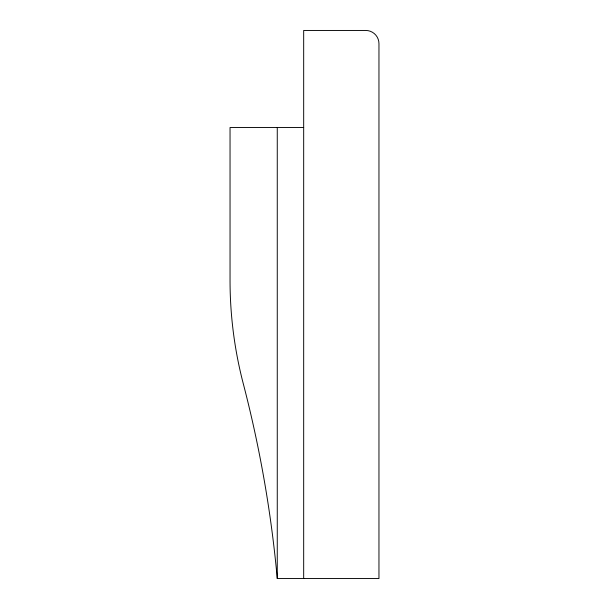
<?xml version="1.0" encoding="UTF-8"?>
<svg xmlns="http://www.w3.org/2000/svg" width="609" height="609" viewBox="0 0 609 609"><rect width="100%" height="100%" fill="white"/><g stroke="black" fill="none" stroke-linecap="round" stroke-linejoin="round"><path stroke-width="0.91" d="M303.678 127.525L230.042 127.525L230.042 280.368A409.827 409.827 0 0 0 243.25 383.571A1210.418 1210.418 0 0 1 277.262 578.55L378.958 578.55L378.958 43.658A13.208 13.208 0 0 0 365.75 30.45L303.678 30.45L303.678 578.55M277.262 127.525L277.262 578.55"/></g></svg>
